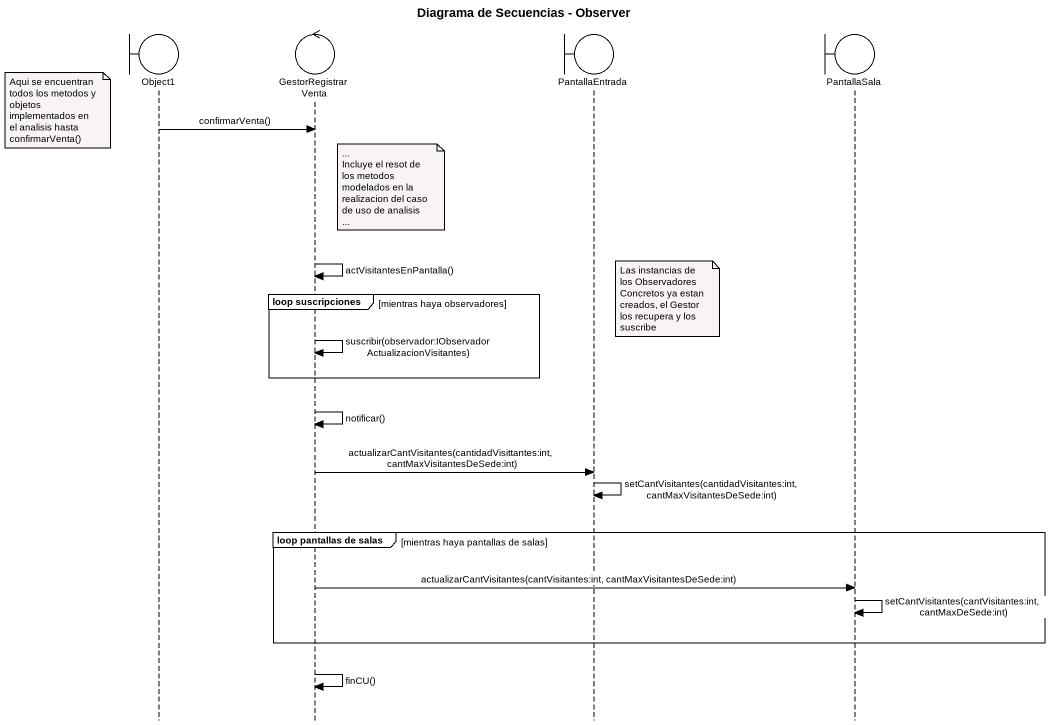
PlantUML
@startuml
title Diagrama de Secuencias - Observer
hide footbox
boundary Object1
control GestorRegistrarVenta
boundary PantallaEntrada
boundary PantallaSala

note left of Object1 : Aqui se encuentran todos los metodos y objetos implementados en el analisis hasta confirmarVenta()
Object1 -> GestorRegistrarVenta : confirmarVenta()
note right of GestorRegistrarVenta
  ~...
  Incluye el resot de los metodos modelados en la realizacion del caso de uso de analisis
  ~...
end note
GestorRegistrarVenta -> GestorRegistrarVenta : actVisitantesEnPantalla()
group loop suscripciones [mientras haya observadores]
  note right of PantallaEntrada : Las instancias de los Observadores Concretos ya estan creados, el Gestor los recupera y los suscribe
  GestorRegistrarVenta -> GestorRegistrarVenta : suscribir(observador:IObservadorActualizacionVisitantes)
end
GestorRegistrarVenta -> GestorRegistrarVenta : notificar()
GestorRegistrarVenta -> PantallaEntrada : actualizarCantVisitantes(cantidadVisittantes:int, cantMaxVisitantesDeSede:int)
PantallaEntrada -> PantallaEntrada : setCantVisitantes(cantidadVisitantes:int, cantMaxVisitantesDeSede:int)
group loop pantallas de salas [mientras haya pantallas de salas]
  GestorRegistrarVenta -> PantallaSala : actualizarCantVisitantes(cantVisitantes:int, cantMaxVisitantesDeSede:int)
  PantallaSala -> PantallaSala : setCantVisitantes(cantVisitantes:int, cantMaxDeSede:int)
end
GestorRegistrarVenta -> GestorRegistrarVenta : finCU()
@enduml
